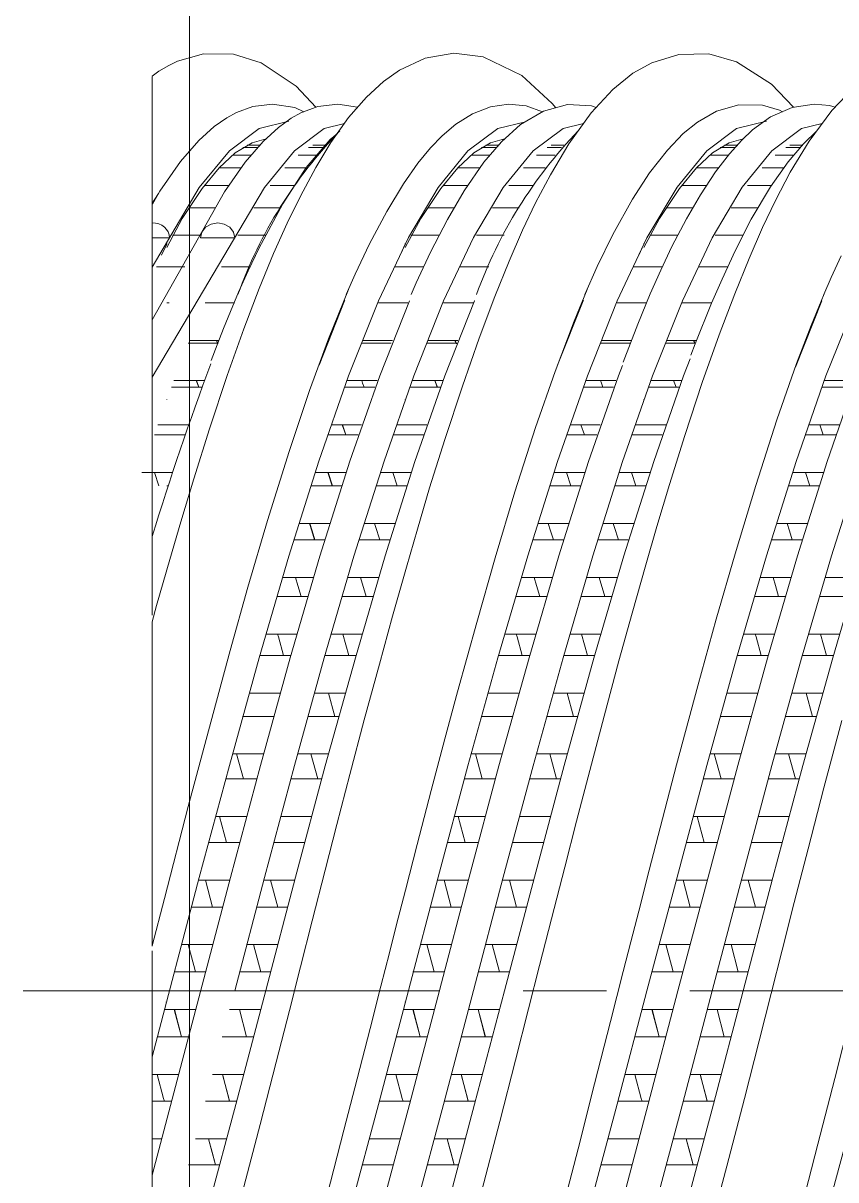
# Model space of a CAD drawing. Header units: millimetres. Extents: x 4229 to 8429, y -1187 to 1783.
# Drawn here: x 6085.8 to 6110.18, y -402.12 to -367.42 of the extents above; entities that cross this region are included whole.
import ezdxf

# ---------------------------------------------------------------- set-up
doc = ezdxf.new("R2010")
doc.units = ezdxf.units.MM
doc.linetypes.add('CENTER', pattern=[2, 1.25, -0.25, 0.25, -0.25])

msp = doc.modelspace()

# ---------------------------------------------------------------- linework, layer by layer
at = {"lineweight": 5}
msp.add_line((6090.787, -317.222), (6090.787, -404.851), dxfattribs=at)
at = {"linetype": 'Continuous', "lineweight": 5}
for p, q in [((6090.428, -368.562), (6090.169, -368.685)), ((6091.209, -368.342), (6090.428, -368.562)), ((6092.105, -368.35), (6091.209, -368.342)), ((6092.943, -368.608), (6092.105, -368.35)), ((6097.856, -368.465), (6097.085, -368.825)), ((6098.719, -368.313), (6097.856, -368.465)), ((6099.602, -368.424), (6098.719, -368.313)), ((6100.755, -368.991), (6099.602, -368.424)), ((6105.465, -368.353), (6104.654, -368.605)), ((6106.366, -368.34), (6105.465, -368.353)), ((6107.201, -368.578), (6106.366, -368.34)), ((6108.246, -369.251), (6107.201, -368.578)), ((6089.865, -368.863), (6089.664, -369.007)), ((6090.169, -368.685), (6089.865, -368.863)), ((6093.992, -369.306), (6092.943, -368.608)), ((6097.085, -368.825), (6096.605, -369.167)), ((6104.093, -368.922), (6103.489, -369.407)), ((6104.654, -368.605), (6104.093, -368.922)), ((6089.67, -369.019), (6089.67, -372.824)), ((6096.605, -369.167), (6096.096, -369.634)), ((6101.673, -369.824), (6100.755, -368.991)), ((6108.908, -369.94), (6108.246, -369.251)), ((6094.58, -369.941), (6093.992, -369.306)), ((6103.489, -369.407), (6102.843, -370.109)), ((6110.717, -369.352), (6110.063, -370.036)), ((6092.688, -369.918), (6092.194, -370.099)), ((6093.278, -369.847), (6092.688, -369.918)), ((6093.944, -369.95), (6093.278, -369.847)), ((6094.217, -370.076), (6093.944, -369.95)), ((6094.638, -369.919), (6094.13, -370.108)), ((6095.234, -369.847), (6094.638, -369.919)), ((6095.831, -369.94), (6095.234, -369.847)), ((6096.096, -369.634), (6095.562, -370.251)), ((6099.819, -369.928), (6099.277, -370.14)), ((6100.355, -369.848), (6099.819, -369.928)), ((6100.889, -369.895), (6100.355, -369.848)), ((6101.376, -370.076), (6100.889, -369.895)), ((6102.131, -369.86), (6101.411, -370.055)), ((6101.781, -369.955), (6101.673, -369.824)), ((6102.844, -369.895), (6102.131, -369.86)), ((6102.99, -369.95), (6102.844, -369.895)), ((6107.273, -369.868), (6106.597, -370.062)), ((6107.982, -369.881), (6107.273, -369.868)), ((6108.493, -370.029), (6107.982, -369.881)), ((6108.871, -369.945), (6108.222, -370.232)), ((6109.528, -369.847), (6108.871, -369.945)), ((6109.992, -369.891), (6109.528, -369.847)), ((6110.155, -369.94), (6109.992, -369.891)), ((6091.907, -370.257), (6091.531, -370.523)), ((6092.194, -370.099), (6091.907, -370.257)), ((6093.837, -370.272), (6093.459, -370.544)), ((6094.13, -370.108), (6093.837, -370.272)), ((6095.562, -370.251), (6095.032, -370.999)), ((6099.277, -370.14), (6098.779, -370.453)), ((6101.411, -370.055), (6100.723, -370.461)), ((6102.843, -370.109), (6102.173, -371.034)), ((6106.597, -370.062), (6106.03, -370.386)), ((6108.222, -370.232), (6107.681, -370.623)), ((6108.58, -370.074), (6108.493, -370.029)), ((6110.063, -370.036), (6109.382, -370.955)), ((6091.531, -370.523), (6091.069, -370.941)), ((6092.877, -370.581), (6091.985, -371.246)), ((6093.768, -370.358), (6092.877, -370.581)), ((6093.459, -370.544), (6092.998, -370.966)), ((6093.769, -370.359), (6093.768, -370.358)), ((6094.831, -370.581), (6093.94, -371.246)), ((6095.434, -370.43), (6094.831, -370.581)), ((6098.779, -370.453), (6098.366, -370.802)), ((6100.042, -370.581), (6099.14, -371.248)), ((6100.87, -370.374), (6100.042, -370.581)), ((6100.723, -370.461), (6100.146, -370.975)), ((6101.997, -370.581), (6101.094, -371.248)), ((6102.613, -370.427), (6101.997, -370.581)), ((6106.03, -370.386), (6105.602, -370.733)), ((6107.197, -370.582), (6106.305, -371.247)), ((6108.098, -370.359), (6107.197, -370.582)), ((6107.681, -370.623), (6107.357, -370.928)), ((6109.151, -370.582), (6108.259, -371.247)), ((6109.773, -370.428), (6109.151, -370.582)), ((6109.606, -370.653), (6109.21, -371.034)), ((6091.069, -370.941), (6090.522, -371.567)), ((6092.162, -371.31), (6092.665, -371.004)), ((6092.998, -370.966), (6092.457, -371.592)), ((6092.665, -371.004), (6093.085, -370.89)), ((6095.006, -370.906), (6094.288, -371.752)), ((6095.032, -370.999), (6094.58, -371.744)), ((6095.226, -370.725), (6095.006, -370.906)), ((6098.366, -370.802), (6098.02, -371.159)), ((6099.319, -371.31), (6099.822, -371.004)), ((6100.146, -370.975), (6099.618, -371.59)), ((6099.822, -371.004), (6100.242, -370.89)), ((6105.602, -370.733), (6105.127, -371.228)), ((6106.48, -371.31), (6106.983, -371.004)), ((6106.983, -371.004), (6107.403, -370.89)), ((6107.357, -370.928), (6106.988, -371.337)), ((6109.382, -370.955), (6108.813, -371.893)), ((6091.985, -371.246), (6091.082, -372.346)), ((6091.679, -371.76), (6092.162, -371.31)), ((6092.847, -371.151), (6092.391, -371.151)), ((6092.839, -371.151), (6092.423, -371.151)), ((6092.921, -371.074), (6092.523, -371.074)), ((6092.903, -371.074), (6092.549, -371.074)), ((6093.94, -371.246), (6093.037, -372.346)), ((6094.789, -371.151), (6094.362, -371.151)), ((6094.865, -371.074), (6094.485, -371.074)), ((6098.02, -371.159), (6097.639, -371.622)), ((6099.14, -371.248), (6098.248, -372.344)), ((6098.836, -371.76), (6099.319, -371.31)), ((6100.004, -371.151), (6099.548, -371.151)), ((6099.996, -371.151), (6099.58, -371.151)), ((6100.078, -371.074), (6099.68, -371.074)), ((6100.06, -371.074), (6099.706, -371.074)), ((6101.094, -371.248), (6100.202, -372.344)), ((6101.946, -371.151), (6101.519, -371.151)), ((6102.173, -371.034), (6101.614, -371.965)), ((6102.022, -371.074), (6101.642, -371.074)), ((6105.127, -371.228), (6104.593, -371.912)), ((6106.305, -371.247), (6105.414, -372.342)), ((6105.997, -371.76), (6106.48, -371.31)), ((6106.988, -371.337), (6106.573, -371.876)), ((6107.165, -371.151), (6106.709, -371.151)), ((6107.157, -371.151), (6106.741, -371.151)), ((6107.239, -371.074), (6106.841, -371.074)), ((6107.221, -371.074), (6106.867, -371.074)), ((6108.259, -371.247), (6107.368, -372.342)), ((6109.107, -371.151), (6108.68, -371.151)), ((6109.21, -371.034), (6108.748, -371.574)), ((6109.183, -371.074), (6108.803, -371.074)), ((6090.522, -371.567), (6089.899, -372.46)), ((6092.457, -371.592), (6091.842, -372.478)), ((6092.627, -371.38), (6092.081, -371.38)), ((6092.645, -371.38), (6092.087, -371.38)), ((6094.599, -371.38), (6094.046, -371.38)), ((6097.639, -371.622), (6097.204, -372.243)), ((6099.618, -371.59), (6099.025, -372.453)), ((6099.784, -371.38), (6099.238, -371.38)), ((6099.802, -371.38), (6099.244, -371.38)), ((6101.756, -371.38), (6101.203, -371.38)), ((6106.945, -371.38), (6106.399, -371.38)), ((6106.963, -371.38), (6106.405, -371.38)), ((6108.748, -371.574), (6108.215, -372.328)), ((6108.917, -371.38), (6108.364, -371.38)), ((6091.17, -372.381), (6091.679, -371.76)), ((6092.348, -371.76), (6091.68, -371.76)), ((6092.346, -371.76), (6091.686, -371.76)), ((6094.288, -371.752), (6093.585, -372.837)), ((6094.3, -371.76), (6093.65, -371.76)), ((6094.58, -371.744), (6094.115, -372.609)), ((6098.327, -372.381), (6098.836, -371.76)), ((6099.505, -371.76), (6098.836, -371.76)), ((6099.503, -371.76), (6098.843, -371.76)), ((6101.457, -371.76), (6100.807, -371.76)), ((6101.614, -371.965), (6101.172, -372.805)), ((6104.593, -371.912), (6104.077, -372.703)), ((6105.488, -372.381), (6105.997, -371.76)), ((6106.666, -371.76), (6105.997, -371.76)), ((6106.664, -371.76), (6106.004, -371.76)), ((6106.573, -371.876), (6106.116, -372.564)), ((6108.618, -371.76), (6107.968, -371.76)), ((6108.813, -371.893), (6108.368, -372.742)), ((6091.082, -372.346), (6089.67, -374.734)), ((6093.037, -372.346), (6089.67, -378.039)), ((6090.018, -372.289), (6090.017, -372.289)), ((6090.105, -372.166), (6090.105, -372.162)), ((6090.573, -373.283), (6091.17, -372.381)), ((6091.976, -372.289), (6091.246, -372.289)), ((6091.965, -372.289), (6091.248, -372.289)), ((6093.934, -372.289), (6093.208, -372.289)), ((6097.204, -372.243), (6096.707, -373.064)), ((6097.175, -372.289), (6097.174, -372.289)), ((6097.262, -372.166), (6097.262, -372.162)), ((6098.248, -372.344), (6097.357, -373.851)), ((6097.73, -373.283), (6098.327, -372.381)), ((6099.133, -372.289), (6098.403, -372.289)), ((6099.122, -372.289), (6098.405, -372.289)), ((6100.202, -372.344), (6099.311, -373.851)), ((6101.091, -372.289), (6100.365, -372.289)), ((6104.336, -372.289), (6104.335, -372.289)), ((6104.423, -372.166), (6104.423, -372.162)), ((6105.414, -372.342), (6104.511, -373.856)), ((6104.891, -373.283), (6105.488, -372.381)), ((6106.294, -372.289), (6105.563, -372.289)), ((6106.283, -372.289), (6105.566, -372.289)), ((6107.368, -372.342), (6106.465, -373.856)), ((6108.252, -372.289), (6107.526, -372.289)), ((6108.215, -372.328), (6107.642, -373.298)), ((6091.842, -372.478), (6089.67, -376.324)), ((6089.899, -372.46), (6089.68, -372.847)), ((6089.681, -372.807), (6089.752, -372.696)), ((6089.752, -372.696), (6089.86, -372.529)), ((6094.115, -372.609), (6093.721, -373.416)), ((6099.025, -372.453), (6098.526, -373.308)), ((6104.077, -372.703), (6103.491, -373.755)), ((6106.116, -372.564), (6105.696, -373.284)), ((6108.368, -372.742), (6107.984, -373.55)), ((6089.67, -373.411), (6089.67, -372.837)), ((6089.673, -372.822), (6089.681, -372.807)), ((6091.557, -372.963), (6090.776, -372.963)), ((6091.565, -372.963), (6090.785, -372.963)), ((6093.167, -372.963), (6092.723, -372.963)), ((6093.517, -372.963), (6092.737, -372.963)), ((6093.585, -372.837), (6092.875, -374.162)), ((6096.707, -373.064), (6096.192, -374.035)), ((6098.714, -372.963), (6097.933, -372.963)), ((6098.722, -372.963), (6097.942, -372.963)), ((6100.324, -372.963), (6099.879, -372.963)), ((6100.674, -372.963), (6099.894, -372.963)), ((6101.172, -372.805), (6100.782, -373.625)), ((6105.875, -372.963), (6105.094, -372.963)), ((6105.883, -372.963), (6105.103, -372.963)), ((6107.485, -372.963), (6107.04, -372.963)), ((6107.835, -372.963), (6107.055, -372.963)), ((6089.67, -373.411), (6089.772, -373.418)), ((6089.67, -373.411), (6089.67, -373.854)), ((6089.772, -373.418), (6089.869, -373.442)), ((6090.105, -374.144), (6090.573, -373.283)), ((6091.438, -373.444), (6091.634, -373.411)), ((6091.634, -373.411), (6091.829, -373.444)), ((6093.721, -373.416), (6093.31, -374.332)), ((6097.262, -374.144), (6097.73, -373.283)), ((6098.526, -373.308), (6098.02, -374.291)), ((6104.423, -374.144), (6104.891, -373.283)), ((6105.696, -373.284), (6105.261, -374.119)), ((6107.642, -373.298), (6107.157, -374.25)), ((6089.869, -373.442), (6089.959, -373.482)), ((6089.959, -373.482), (6090.038, -373.538)), ((6090.038, -373.538), (6090.103, -373.605)), ((6090.103, -373.605), (6090.151, -373.682)), ((6090.151, -373.682), (6090.181, -373.766)), ((6090.181, -373.766), (6090.191, -373.854)), ((6091.116, -373.779), (6090.283, -373.779)), ((6091.118, -373.779), (6090.303, -373.779)), ((6091.122, -373.854), (6091.161, -373.684)), ((6091.161, -373.684), (6091.272, -373.54)), ((6091.272, -373.54), (6091.438, -373.444)), ((6091.829, -373.444), (6091.995, -373.54)), ((6091.995, -373.54), (6092.106, -373.684)), ((6092.106, -373.684), (6092.145, -373.854)), ((6093.074, -373.779), (6092.241, -373.779)), ((6093.076, -373.779), (6092.243, -373.779)), ((6098.273, -373.779), (6097.44, -373.779)), ((6098.275, -373.779), (6097.46, -373.779)), ((6100.231, -373.779), (6099.398, -373.779)), ((6100.233, -373.779), (6099.4, -373.779)), ((6100.782, -373.625), (6100.376, -374.558)), ((6103.491, -373.755), (6103.02, -374.721)), ((6105.434, -373.779), (6104.601, -373.779)), ((6105.436, -373.779), (6104.621, -373.779)), ((6107.392, -373.779), (6106.559, -373.779)), ((6107.394, -373.779), (6106.561, -373.779)), ((6107.984, -373.55), (6107.577, -374.475)), ((6089.67, -373.854), (6090.191, -373.854)), ((6089.67, -373.854), (6089.67, -382.823)), ((6090.105, -374.046), (6089.951, -374.377)), ((6090.105, -374.026), (6090.105, -374.046)), ((6091.122, -373.854), (6092.145, -373.854)), ((6096.192, -374.035), (6095.755, -374.951)), ((6097.357, -373.851), (6096.454, -375.753)), ((6097.262, -374.046), (6097.108, -374.377)), ((6097.262, -374.026), (6097.262, -374.046)), ((6099.311, -373.851), (6098.408, -375.753)), ((6104.511, -373.856), (6103.62, -375.75)), ((6104.423, -374.046), (6104.269, -374.377)), ((6104.423, -374.026), (6104.423, -374.046)), ((6105.261, -374.119), (6104.924, -374.829)), ((6106.465, -373.856), (6105.574, -375.75)), ((6092.875, -374.162), (6092.549, -374.848)), ((6093.31, -374.332), (6092.878, -375.377)), ((6098.02, -374.291), (6097.591, -375.213)), ((6107.157, -374.25), (6106.765, -375.094)), ((6107.577, -374.475), (6107.144, -375.534)), ((6110.339, -374.4), (6110.039, -375.048)), ((6090.652, -374.73), (6089.799, -374.73)), ((6090.653, -374.73), (6090.105, -374.73)), ((6092.616, -374.73), (6091.751, -374.73)), ((6092.605, -374.73), (6091.752, -374.73)), ((6095.857, -374.73), (6095.855, -374.73)), ((6097.809, -374.73), (6096.956, -374.73)), ((6097.81, -374.73), (6097.262, -374.73)), ((6099.773, -374.73), (6098.908, -374.73)), ((6099.762, -374.73), (6098.909, -374.73)), ((6100.376, -374.558), (6099.95, -375.621)), ((6103.02, -374.721), (6102.652, -375.562)), ((6103.018, -374.73), (6103.016, -374.73)), ((6104.97, -374.73), (6104.117, -374.73)), ((6104.971, -374.73), (6104.423, -374.73)), ((6104.924, -374.829), (6104.613, -375.537)), ((6106.934, -374.73), (6106.069, -374.73)), ((6106.923, -374.73), (6106.07, -374.73)), ((6092.549, -374.848), (6092.262, -375.489)), ((6095.755, -374.951), (6095.487, -375.561)), ((6106.765, -375.094), (6106.45, -375.818)), ((6110.039, -375.048), (6109.818, -375.557)), ((6092.262, -375.489), (6092.016, -376.07)), ((6092.878, -375.377), (6092.416, -376.59)), ((6094.954, -376.893), (6095.555, -375.406)), ((6097.591, -375.213), (6097.441, -375.562)), ((6102.329, -376.361), (6102.721, -375.406)), ((6109.438, -376.489), (6109.9, -375.368)), ((6090.181, -375.813), (6090.105, -375.813)), ((6092.126, -375.813), (6091.254, -375.813)), ((6092.14, -375.813), (6091.259, -375.813)), ((6095.439, -375.75), (6094.674, -377.68)), ((6095.431, -375.753), (6094.707, -377.578)), ((6095.449, -375.729), (6095.439, -375.75)), ((6096.454, -375.753), (6095.562, -378)), ((6097.333, -375.813), (6096.457, -375.813)), ((6097.385, -375.753), (6096.494, -378)), ((6097.338, -375.813), (6097.262, -375.813)), ((6097.386, -375.749), (6097.385, -375.753)), ((6098.408, -375.753), (6097.517, -378)), ((6099.283, -375.813), (6098.411, -375.813)), ((6099.297, -375.813), (6098.416, -375.813)), ((6099.343, -375.75), (6098.452, -377.996)), ((6099.344, -375.748), (6099.343, -375.75)), ((6099.95, -375.621), (6099.482, -376.865)), ((6102.596, -375.75), (6101.831, -377.68)), ((6102.606, -375.729), (6102.596, -375.75)), ((6103.62, -375.75), (6102.728, -377.996)), ((6104.494, -375.813), (6103.618, -375.813)), ((6104.613, -375.537), (6104.237, -376.447)), ((6104.499, -375.813), (6104.423, -375.813)), ((6105.574, -375.75), (6104.682, -377.996)), ((6106.444, -375.813), (6105.572, -375.813)), ((6106.458, -375.813), (6105.577, -375.813)), ((6106.45, -375.818), (6105.955, -377.036)), ((6107.144, -375.534), (6106.674, -376.77)), ((6109.762, -375.747), (6108.965, -377.739)), ((6110.785, -375.747), (6109.882, -378.003)), ((6092.016, -376.07), (6091.809, -376.58)), ((6101.76, -377.865), (6102.329, -376.361)), ((6104.237, -376.447), (6103.795, -377.586)), ((6109.003, -377.631), (6109.438, -376.489)), ((6091.809, -376.58), (6091.616, -377.071)), ((6092.416, -376.59), (6091.922, -377.992)), ((6094.393, -378.444), (6094.954, -376.893)), ((6099.482, -376.865), (6098.974, -378.309)), ((6106.674, -376.77), (6106.169, -378.201)), ((6091.636, -377.019), (6090.75, -377.019)), ((6091.65, -377.019), (6090.761, -377.019)), ((6090.782, -376.938), (6091.668, -376.938)), ((6090.793, -376.938), (6091.681, -376.938)), ((6091.616, -377.071), (6091.442, -377.535)), ((6091.631, -377.031), (6091.595, -376.938)), ((6091.642, -377.038), (6091.603, -376.938)), ((6096.843, -377.019), (6095.954, -377.019)), ((6095.986, -376.938), (6096.875, -376.938)), ((6098.793, -377.019), (6097.907, -377.019)), ((6098.807, -377.019), (6097.918, -377.019)), ((6097.939, -376.938), (6098.825, -376.938)), ((6097.95, -376.938), (6098.838, -376.938)), ((6098.788, -377.031), (6098.752, -376.938)), ((6098.799, -377.038), (6098.76, -376.938)), ((6104.004, -377.019), (6103.115, -377.019)), ((6103.147, -376.938), (6104.036, -376.938)), ((6105.954, -377.019), (6105.068, -377.019)), ((6105.968, -377.019), (6105.079, -377.019)), ((6105.1, -376.938), (6105.986, -376.938)), ((6105.111, -376.938), (6105.999, -376.938)), ((6105.955, -377.036), (6105.826, -377.383)), ((6105.949, -377.031), (6105.913, -376.938)), ((6105.96, -377.038), (6105.921, -376.938)), ((6105.812, -377.489), (6105.606, -378.003)), ((6101.173, -379.553), (6101.76, -377.865)), ((6103.78, -377.691), (6103.659, -377.996)), ((6108.413, -379.316), (6109.003, -377.631)), ((6090.315, -378.144), (6091.218, -378.144)), ((6090.33, -378.144), (6091.224, -378.144)), ((6090.993, -378.144), (6091.066, -378.341)), ((6090.994, -378.144), (6091.068, -378.341)), ((6091.922, -377.992), (6091.393, -379.585)), ((6095.562, -378), (6094.671, -380.562)), ((6095.521, -378.144), (6096.419, -378.144)), ((6096.494, -378), (6095.602, -380.562)), ((6095.983, -378.216), (6095.956, -378.144)), ((6096.026, -378.341), (6095.983, -378.216)), ((6097.517, -378), (6096.625, -380.562)), ((6097.472, -378.144), (6098.375, -378.144)), ((6097.486, -378.144), (6098.381, -378.144)), ((6098.452, -377.996), (6097.549, -380.569)), ((6098.15, -378.144), (6098.223, -378.341)), ((6098.151, -378.144), (6098.225, -378.341)), ((6102.728, -377.996), (6101.825, -380.569)), ((6102.682, -378.144), (6103.58, -378.144)), ((6103.659, -377.996), (6102.756, -380.569)), ((6103.144, -378.216), (6103.117, -378.144)), ((6103.187, -378.341), (6103.144, -378.216)), ((6104.682, -377.996), (6103.779, -380.569)), ((6104.633, -378.144), (6105.536, -378.144)), ((6104.647, -378.144), (6105.542, -378.144)), ((6105.606, -378.003), (6104.714, -380.565)), ((6105.311, -378.144), (6105.384, -378.341)), ((6105.312, -378.144), (6105.386, -378.341)), ((6106.169, -378.201), (6105.646, -379.794)), ((6109.882, -378.003), (6108.991, -380.565)), ((6109.851, -378.144), (6110.748, -378.144)), ((6110.813, -378.003), (6109.922, -380.565)), ((6091.149, -378.341), (6090.244, -378.341)), ((6091.153, -378.341), (6090.255, -378.341)), ((6093.778, -380.274), (6094.393, -378.444)), ((6096.346, -378.341), (6095.447, -378.341)), ((6098.306, -378.341), (6097.401, -378.341)), ((6098.31, -378.341), (6097.412, -378.341)), ((6098.974, -378.309), (6098.446, -379.907)), ((6103.507, -378.341), (6102.608, -378.341)), ((6105.467, -378.341), (6104.562, -378.341)), ((6105.471, -378.341), (6104.573, -378.341)), ((6110.675, -378.341), (6109.777, -378.341)), ((6090.105, -378.706), (6090.105, -378.721)), ((6097.262, -378.706), (6097.262, -378.721)), ((6104.423, -378.706), (6104.423, -378.721)), ((6107.781, -381.285), (6108.413, -379.316)), ((6089.84, -379.467), (6090.752, -379.467)), ((6090.105, -379.467), (6090.756, -379.467)), ((6091.393, -379.585), (6090.918, -381.089)), ((6095.047, -379.467), (6095.952, -379.467)), ((6095.371, -379.467), (6095.475, -379.772)), ((6095.375, -379.467), (6095.479, -379.772)), ((6096.997, -379.467), (6097.909, -379.467)), ((6097.262, -379.467), (6097.913, -379.467)), ((6100.552, -381.482), (6101.173, -379.553)), ((6102.208, -379.467), (6103.113, -379.467)), ((6102.532, -379.467), (6102.636, -379.772)), ((6104.158, -379.467), (6105.07, -379.467)), ((6104.423, -379.467), (6105.074, -379.467)), ((6109.377, -379.467), (6110.281, -379.467)), ((6109.7, -379.467), (6109.804, -379.772)), ((6090.65, -379.772), (6089.737, -379.772)), ((6090.654, -379.772), (6090.105, -379.772)), ((6095.846, -379.772), (6094.941, -379.772)), ((6097.807, -379.772), (6096.894, -379.772)), ((6097.811, -379.772), (6097.262, -379.772)), ((6098.446, -379.907), (6097.993, -381.363)), ((6103.007, -379.772), (6102.102, -379.772)), ((6104.968, -379.772), (6104.055, -379.772)), ((6104.972, -379.772), (6104.423, -379.772)), ((6105.646, -379.794), (6105.191, -381.264)), ((6110.176, -379.772), (6109.271, -379.772)), ((6093.129, -382.338), (6093.778, -380.274)), ((6094.671, -380.562), (6093.768, -383.407)), ((6095.602, -380.562), (6094.699, -383.407)), ((6096.625, -380.562), (6095.722, -383.407)), ((6097.549, -380.569), (6096.657, -383.403)), ((6101.825, -380.569), (6100.934, -383.403)), ((6102.756, -380.569), (6101.865, -383.403)), ((6103.779, -380.569), (6102.888, -383.403)), ((6104.714, -380.565), (6103.823, -383.399)), ((6108.991, -380.565), (6108.1, -383.399)), ((6109.922, -380.565), (6109.031, -383.399)), ((6110.945, -380.565), (6110.054, -383.399)), ((6089.363, -380.897), (6090.276, -380.897)), ((6089.865, -381.302), (6089.735, -380.897)), ((6090.105, -380.897), (6090.28, -380.897)), ((6094.567, -380.897), (6095.478, -380.897)), ((6094.571, -380.897), (6095.482, -380.897)), ((6095.07, -381.302), (6094.941, -380.897)), ((6095.074, -381.302), (6094.945, -380.897)), ((6096.52, -380.897), (6097.433, -380.897)), ((6097.022, -381.302), (6096.892, -380.897)), ((6097.262, -380.897), (6097.437, -380.897)), ((6101.728, -380.897), (6102.639, -380.897)), ((6102.231, -381.302), (6102.102, -380.897)), ((6103.681, -380.897), (6104.594, -380.897)), ((6104.183, -381.302), (6104.053, -380.897)), ((6104.423, -380.897), (6104.598, -380.897)), ((6108.896, -380.897), (6109.807, -380.897)), ((6109.4, -381.302), (6109.27, -380.897)), ((6090.153, -381.302), (6090.105, -381.302)), ((6090.918, -381.089), (6090.527, -382.381)), ((6095.346, -381.302), (6094.436, -381.302)), ((6095.35, -381.302), (6094.44, -381.302)), ((6097.3, -381.302), (6096.387, -381.302)), ((6097.31, -381.302), (6097.262, -381.302)), ((6097.993, -381.363), (6097.625, -382.599)), ((6102.507, -381.302), (6101.597, -381.302)), ((6104.461, -381.302), (6103.548, -381.302)), ((6104.471, -381.302), (6104.423, -381.302)), ((6105.191, -381.264), (6104.813, -382.524)), ((6107.157, -383.342), (6107.781, -381.285)), ((6109.676, -381.302), (6108.765, -381.302)), ((6099.959, -383.462), (6100.552, -381.482)), ((6090.527, -382.381), (6090.195, -383.513)), ((6092.537, -384.341), (6093.129, -382.338)), ((6094.079, -382.427), (6095, -382.427)), ((6094.083, -382.427), (6095.004, -382.427)), ((6094.39, -382.427), (6094.461, -382.647)), ((6094.394, -382.427), (6094.465, -382.647)), ((6096.033, -382.427), (6096.947, -382.427)), ((6096.341, -382.427), (6096.372, -382.523)), ((6101.24, -382.427), (6102.161, -382.427)), ((6101.551, -382.427), (6101.622, -382.647)), ((6103.194, -382.427), (6104.108, -382.427)), ((6103.502, -382.427), (6103.533, -382.523)), ((6108.408, -382.427), (6109.329, -382.427)), ((6108.719, -382.427), (6108.79, -382.647)), ((6089.67, -385.18), (6089.67, -382.803)), ((6094.461, -382.647), (6094.543, -382.922)), ((6094.465, -382.647), (6094.547, -382.922)), ((6096.372, -382.523), (6096.494, -382.922)), ((6097.625, -382.599), (6097.297, -383.741)), ((6101.622, -382.647), (6101.704, -382.922)), ((6103.533, -382.523), (6103.655, -382.922)), ((6104.813, -382.524), (6104.479, -383.667)), ((6108.79, -382.647), (6108.872, -382.922)), ((6094.848, -382.922), (6093.929, -382.922)), ((6094.852, -382.922), (6093.933, -382.922)), ((6096.792, -382.922), (6095.877, -382.922)), ((6102.009, -382.922), (6101.09, -382.922)), ((6103.953, -382.922), (6103.038, -382.922)), ((6109.177, -382.922), (6108.258, -382.922)), ((6093.768, -383.407), (6092.877, -386.464)), ((6094.699, -383.407), (6093.808, -386.464)), ((6095.722, -383.407), (6094.831, -386.464)), ((6096.657, -383.403), (6095.766, -386.459)), ((6099.404, -385.401), (6099.959, -383.462)), ((6100.934, -383.403), (6100.042, -386.459)), ((6101.865, -383.403), (6100.974, -386.459)), ((6102.888, -383.403), (6101.997, -386.459)), ((6103.823, -383.399), (6102.92, -386.468)), ((6106.591, -385.297), (6107.157, -383.342)), ((6108.1, -383.399), (6107.197, -386.468)), ((6109.031, -383.399), (6108.128, -386.468)), ((6110.054, -383.399), (6109.151, -386.468)), ((6110.977, -383.407), (6110.086, -386.464)), ((6090.195, -383.513), (6089.803, -384.895)), ((6097.297, -383.741), (6096.883, -385.211)), ((6104.479, -383.667), (6104.065, -385.122)), ((6093.586, -384.047), (6094.502, -384.047)), ((6094.039, -384.287), (6093.966, -384.047)), ((6095.54, -384.047), (6096.454, -384.047)), ((6096.085, -384.621), (6095.919, -384.047)), ((6100.747, -384.047), (6101.663, -384.047)), ((6101.2, -384.287), (6101.127, -384.047)), ((6102.701, -384.047), (6103.615, -384.047)), ((6103.246, -384.621), (6103.08, -384.047)), ((6107.916, -384.047), (6108.831, -384.047)), ((6108.368, -384.287), (6108.296, -384.047)), ((6109.869, -384.047), (6110.783, -384.047)), ((6092.006, -386.236), (6092.537, -384.341)), ((6094.134, -384.621), (6094.039, -384.287)), ((6101.295, -384.621), (6101.2, -384.287)), ((6108.463, -384.621), (6108.368, -384.287)), ((6089.803, -384.895), (6089.671, -385.378)), ((6094.333, -384.621), (6093.412, -384.621)), ((6096.284, -384.621), (6095.369, -384.621)), ((6101.494, -384.621), (6100.573, -384.621)), ((6103.445, -384.621), (6102.53, -384.621)), ((6108.663, -384.621), (6107.741, -384.621)), ((6110.614, -384.621), (6109.699, -384.621)), ((6096.883, -385.211), (6096.484, -386.654)), ((6104.065, -385.122), (6103.67, -386.55)), ((6089.67, -385.373), (6089.67, -395.107)), ((6098.829, -387.477), (6099.404, -385.401)), ((6106.034, -387.3), (6106.591, -385.297)), ((6093.083, -385.747), (6094.008, -385.747)), ((6093.431, -385.747), (6093.455, -385.828)), ((6093.455, -385.828), (6093.612, -386.39)), ((6095.035, -385.747), (6095.958, -385.747)), ((6095.386, -385.747), (6095.565, -386.39)), ((6100.243, -385.747), (6101.169, -385.747)), ((6100.592, -385.747), (6100.616, -385.828)), ((6100.616, -385.828), (6100.773, -386.39)), ((6102.196, -385.747), (6103.119, -385.747)), ((6102.547, -385.747), (6102.726, -386.39)), ((6107.412, -385.747), (6108.338, -385.747)), ((6107.761, -385.747), (6107.785, -385.828)), ((6107.785, -385.828), (6107.941, -386.39)), ((6109.364, -385.747), (6110.287, -385.747)), ((6109.715, -385.747), (6109.895, -386.39)), ((6091.424, -388.388), (6092.006, -386.236)), ((6092.877, -386.464), (6091.985, -389.691)), ((6093.823, -386.39), (6092.899, -386.39)), ((6093.808, -386.464), (6092.916, -389.691)), ((6094.831, -386.464), (6093.94, -389.691)), ((6095.777, -386.39), (6094.849, -386.39)), ((6095.766, -386.459), (6094.863, -389.7)), ((6100.042, -386.459), (6099.14, -389.7)), ((6100.984, -386.39), (6100.06, -386.39)), ((6100.974, -386.459), (6100.071, -389.7)), ((6101.997, -386.459), (6101.094, -389.7)), ((6102.938, -386.39), (6102.01, -386.39)), ((6102.92, -386.468), (6102.029, -389.695)), ((6103.67, -386.55), (6103.224, -388.206)), ((6107.197, -386.468), (6106.305, -389.695)), ((6108.152, -386.39), (6107.229, -386.39)), ((6108.128, -386.468), (6107.236, -389.695)), ((6109.151, -386.468), (6108.259, -389.695)), ((6110.106, -386.39), (6109.178, -386.39)), ((6110.086, -386.464), (6109.194, -389.691)), ((6096.484, -386.654), (6096.032, -388.324)), ((6105.402, -389.675), (6106.034, -387.3)), ((6092.579, -387.516), (6093.502, -387.516)), ((6094.535, -387.516), (6095.461, -387.516)), ((6095.149, -388.218), (6094.957, -387.516)), ((6098.445, -388.894), (6098.829, -387.477)), ((6099.74, -387.516), (6100.663, -387.516)), ((6101.696, -387.516), (6102.622, -387.516)), ((6102.31, -388.218), (6102.118, -387.516)), ((6106.908, -387.516), (6107.831, -387.516)), ((6108.864, -387.516), (6109.79, -387.516)), ((6109.478, -388.218), (6109.286, -387.516)), ((6093.309, -388.218), (6092.379, -388.218)), ((6095.268, -388.218), (6094.339, -388.218)), ((6096.032, -388.324), (6095.599, -389.959)), ((6100.47, -388.218), (6099.54, -388.218)), ((6102.429, -388.218), (6101.5, -388.218)), ((6103.224, -388.206), (6102.795, -389.843)), ((6107.639, -388.218), (6106.708, -388.218)), ((6109.597, -388.218), (6108.668, -388.218)), ((6110.356, -388.339), (6109.822, -390.361)), ((6090.752, -390.918), (6091.424, -388.388)), ((6098.036, -390.439), (6098.445, -388.894)), ((6092.074, -389.344), (6093, -389.344)), ((6092.409, -390.093), (6092.203, -389.344)), ((6094.026, -389.344), (6094.959, -389.344)), ((6094.433, -389.344), (6094.637, -390.093)), ((6099.235, -389.344), (6100.161, -389.344)), ((6099.57, -390.093), (6099.364, -389.344)), ((6101.187, -389.344), (6102.12, -389.344)), ((6101.594, -389.344), (6101.798, -390.093)), ((6106.403, -389.344), (6107.33, -389.344)), ((6106.738, -390.093), (6106.533, -389.344)), ((6108.355, -389.344), (6109.288, -389.344)), ((6108.763, -389.344), (6108.966, -390.093)), ((6091.985, -389.691), (6091.082, -393.047)), ((6092.916, -389.691), (6092.014, -393.047)), ((6093.94, -389.691), (6093.037, -393.047)), ((6094.863, -389.7), (6093.972, -393.042)), ((6099.14, -389.7), (6098.248, -393.042)), ((6100.071, -389.7), (6099.179, -393.042)), ((6101.094, -389.7), (6100.202, -393.042)), ((6102.029, -389.695), (6101.137, -393.038)), ((6104.982, -391.29), (6105.402, -389.675)), ((6106.305, -389.695), (6105.414, -393.038)), ((6107.236, -389.695), (6106.345, -393.038)), ((6108.259, -389.695), (6107.368, -393.038)), ((6109.194, -389.691), (6108.291, -393.047)), ((6092.8, -390.093), (6091.871, -390.093)), ((6094.755, -390.093), (6093.825, -390.093)), ((6095.599, -389.959), (6095.208, -391.465)), ((6099.961, -390.093), (6099.032, -390.093)), ((6101.916, -390.093), (6100.986, -390.093)), ((6102.795, -389.843), (6102.403, -391.359)), ((6107.129, -390.093), (6106.2, -390.093)), ((6109.084, -390.093), (6108.155, -390.093)), ((6097.615, -392.058), (6098.036, -390.439)), ((6109.822, -390.361), (6109.346, -392.188)), ((6090.034, -393.682), (6090.752, -390.918)), ((6091.57, -391.219), (6092.499, -391.219)), ((6091.688, -391.219), (6091.9, -392.004)), ((6093.523, -391.219), (6094.451, -391.219)), ((6095.208, -391.465), (6094.858, -392.832)), ((6098.731, -391.219), (6099.66, -391.219)), ((6098.849, -391.219), (6099.061, -392.004)), ((6100.684, -391.219), (6101.612, -391.219)), ((6102.403, -391.359), (6102.046, -392.745)), ((6104.582, -392.832), (6104.982, -391.29)), ((6105.899, -391.219), (6106.828, -391.219)), ((6106.017, -391.219), (6106.23, -392.004)), ((6107.853, -391.219), (6108.78, -391.219)), ((6092.29, -392.004), (6091.36, -392.004)), ((6094.24, -392.004), (6093.314, -392.004)), ((6097.265, -393.432), (6097.615, -392.058)), ((6099.451, -392.004), (6098.521, -392.004)), ((6101.401, -392.004), (6100.475, -392.004)), ((6106.619, -392.004), (6105.689, -392.004)), ((6108.569, -392.004), (6107.644, -392.004)), ((6109.346, -392.188), (6108.932, -393.797)), ((6094.858, -392.832), (6094.472, -394.353)), ((6102.046, -392.745), (6101.648, -394.29)), ((6104.264, -394.066), (6104.582, -392.832)), ((6091.082, -393.047), (6089.67, -398.434)), ((6092.014, -393.047), (6089.67, -401.986)), ((6091.061, -393.129), (6091.991, -393.129)), ((6091.479, -393.938), (6091.267, -393.129)), ((6093.037, -393.047), (6092.145, -396.448)), ((6093.015, -393.129), (6093.941, -393.129)), ((6093.972, -393.042), (6093.08, -396.443)), ((6093.437, -393.938), (6093.223, -393.129)), ((6098.248, -393.042), (6097.357, -396.443)), ((6098.222, -393.129), (6099.152, -393.129)), ((6099.179, -393.042), (6098.288, -396.443)), ((6098.64, -393.938), (6098.428, -393.129)), ((6100.202, -393.042), (6099.311, -396.443)), ((6100.176, -393.129), (6101.102, -393.129)), ((6101.137, -393.038), (6100.234, -396.453)), ((6100.598, -393.938), (6100.384, -393.129)), ((6105.414, -393.038), (6104.511, -396.453)), ((6105.39, -393.129), (6106.32, -393.129)), ((6106.345, -393.038), (6105.442, -396.453)), ((6105.808, -393.938), (6105.597, -393.129)), ((6107.368, -393.038), (6106.465, -396.453)), ((6107.344, -393.129), (6108.27, -393.129)), ((6108.291, -393.047), (6107.4, -396.448)), ((6107.766, -393.938), (6107.553, -393.129)), ((6096.993, -394.5), (6097.265, -393.432)), ((6089.673, -395.103), (6090.034, -393.682)), ((6108.932, -393.797), (6108.566, -395.234)), ((6091.776, -393.938), (6090.846, -393.938)), ((6093.726, -393.938), (6092.8, -393.938)), ((6098.937, -393.938), (6098.007, -393.938)), ((6100.887, -393.938), (6099.961, -393.938)), ((6104.029, -394.981), (6104.264, -394.066)), ((6106.106, -393.938), (6105.175, -393.938)), ((6108.055, -393.938), (6107.129, -393.938)), ((6094.472, -394.353), (6094.12, -395.736)), ((6096.785, -395.315), (6096.993, -394.5)), ((6101.648, -394.29), (6101.289, -395.689)), ((6089.67, -396.448), (6089.67, -395.247)), ((6090.548, -395.064), (6091.479, -395.064)), ((6090.75, -395.064), (6090.916, -395.696)), ((6092.502, -395.064), (6093.431, -395.064)), ((6092.709, -395.064), (6092.924, -395.885)), ((6097.709, -395.064), (6098.64, -395.064)), ((6097.911, -395.064), (6098.077, -395.696)), ((6099.663, -395.064), (6100.592, -395.064)), ((6099.87, -395.064), (6100.085, -395.885)), ((6103.801, -395.87), (6104.029, -394.981)), ((6104.877, -395.064), (6105.808, -395.064)), ((6105.08, -395.064), (6105.245, -395.696)), ((6106.832, -395.064), (6107.761, -395.064)), ((6107.039, -395.064), (6107.253, -395.885)), ((6108.566, -395.234), (6108.238, -396.532)), ((6096.53, -396.314), (6096.785, -395.315)), ((6091.262, -395.885), (6090.331, -395.885)), ((6090.916, -395.696), (6090.966, -395.885)), ((6093.216, -395.885), (6092.285, -395.885)), ((6094.12, -395.736), (6093.787, -397.038)), ((6098.423, -395.885), (6097.492, -395.885)), ((6098.077, -395.696), (6098.127, -395.885)), ((6100.377, -395.885), (6099.446, -395.885)), ((6101.289, -395.689), (6100.956, -396.99)), ((6103.417, -397.372), (6103.801, -395.87)), ((6105.591, -395.885), (6104.661, -395.885)), ((6105.245, -395.696), (6105.295, -395.885)), ((6107.546, -395.885), (6106.615, -395.885)), ((6096.205, -397.586), (6096.53, -396.314)), ((6089.67, -396.448), (6089.67, -408.904)), ((6089.67, -396.448), (6090.191, -396.448)), ((6091.122, -396.448), (6092.145, -396.448)), ((6093.08, -396.443), (6092.177, -399.858)), ((6097.357, -396.443), (6096.454, -399.858)), ((6098.288, -396.443), (6097.385, -399.858)), ((6099.311, -396.443), (6098.408, -399.858)), ((6100.234, -396.453), (6099.343, -399.853)), ((6104.511, -396.453), (6103.62, -399.853)), ((6105.442, -396.453), (6104.551, -399.853)), ((6106.465, -396.453), (6105.574, -399.853)), ((6107.4, -396.448), (6106.509, -399.848)), ((6108.238, -396.532), (6107.88, -397.949)), ((6090.043, -397.011), (6090.974, -397.011)), ((6090.093, -396.788), (6090.093, -396.785)), ((6090.093, -397.011), (6090.966, -397.011)), ((6090.342, -397.054), (6090.331, -397.011)), ((6090.549, -397.832), (6090.335, -397.011)), ((6091.989, -397.011), (6092.924, -397.011)), ((6091.997, -397.011), (6092.928, -397.011)), ((6092.502, -397.832), (6092.285, -397.011)), ((6092.503, -397.832), (6092.289, -397.011)), ((6093.787, -397.038), (6093.387, -398.596)), ((6097.204, -397.011), (6098.135, -397.011)), ((6097.254, -396.788), (6097.254, -396.785)), ((6097.254, -397.011), (6098.127, -397.011)), ((6097.503, -397.054), (6097.492, -397.011)), ((6097.71, -397.832), (6097.496, -397.011)), ((6099.15, -397.011), (6100.085, -397.011)), ((6099.158, -397.011), (6100.089, -397.011)), ((6099.663, -397.832), (6099.446, -397.011)), ((6099.664, -397.832), (6099.45, -397.011)), ((6100.956, -396.99), (6100.564, -398.53)), ((6104.372, -397.011), (6105.303, -397.011)), ((6104.423, -396.788), (6104.423, -396.785)), ((6104.423, -397.011), (6105.295, -397.011)), ((6104.672, -397.054), (6104.66, -397.011)), ((6104.879, -397.832), (6104.664, -397.011)), ((6106.318, -397.011), (6107.253, -397.011)), ((6106.326, -397.011), (6107.257, -397.011)), ((6106.832, -397.832), (6106.615, -397.011)), ((6106.833, -397.832), (6106.618, -397.011)), ((6090.548, -397.832), (6090.342, -397.054)), ((6097.709, -397.832), (6097.503, -397.054)), ((6102.94, -399.247), (6103.417, -397.372)), ((6104.877, -397.832), (6104.672, -397.054)), ((6110.149, -399.081), (6110.623, -397.219)), ((6095.819, -399.089), (6096.205, -397.586)), ((6090.76, -397.832), (6089.829, -397.832)), ((6090.75, -397.832), (6090.093, -397.832)), ((6092.71, -397.832), (6091.773, -397.832)), ((6092.711, -397.832), (6091.783, -397.832)), ((6097.921, -397.832), (6096.99, -397.832)), ((6097.911, -397.832), (6097.254, -397.832)), ((6099.871, -397.832), (6098.934, -397.832)), ((6099.872, -397.832), (6098.944, -397.832)), ((6105.089, -397.832), (6104.158, -397.832)), ((6105.08, -397.832), (6104.423, -397.832)), ((6107.04, -397.832), (6106.103, -397.832)), ((6107.041, -397.832), (6106.112, -397.832)), ((6107.88, -397.949), (6107.436, -399.683)), ((6093.387, -398.596), (6092.906, -400.46)), ((6100.564, -398.53), (6100.095, -400.371)), ((6089.67, -398.957), (6090.464, -398.957)), ((6089.821, -398.957), (6090.012, -399.681)), ((6090.093, -398.957), (6090.455, -398.957)), ((6091.479, -398.957), (6092.413, -398.957)), ((6091.487, -398.957), (6092.414, -398.957)), ((6091.775, -398.957), (6091.786, -398.997)), ((6091.777, -398.957), (6091.977, -399.715)), ((6091.786, -398.997), (6091.99, -399.766)), ((6095.421, -400.636), (6095.819, -399.089)), ((6096.694, -398.957), (6097.625, -398.957)), ((6096.982, -398.957), (6097.173, -399.681)), ((6097.254, -398.957), (6097.616, -398.957)), ((6098.64, -398.957), (6099.574, -398.957)), ((6098.648, -398.957), (6099.575, -398.957)), ((6098.936, -398.957), (6098.947, -398.997)), ((6098.938, -398.957), (6099.138, -399.715)), ((6098.947, -398.997), (6099.151, -399.766)), ((6103.862, -398.957), (6104.793, -398.957)), ((6104.151, -398.957), (6104.342, -399.681)), ((6104.423, -398.957), (6104.785, -398.957)), ((6105.808, -398.957), (6106.743, -398.957)), ((6105.817, -398.957), (6106.743, -398.957)), ((6106.105, -398.957), (6106.115, -398.997)), ((6106.106, -398.957), (6106.307, -399.715)), ((6106.115, -398.997), (6106.32, -399.766)), ((6109.642, -401.049), (6110.149, -399.081)), ((6102.444, -401.196), (6102.94, -399.247)), ((6090.249, -399.766), (6089.67, -399.766)), ((6090.012, -399.681), (6090.035, -399.766)), ((6090.242, -399.766), (6090.093, -399.766)), ((6092.2, -399.766), (6091.266, -399.766)), ((6092.199, -399.766), (6091.273, -399.766)), ((6091.977, -399.715), (6091.991, -399.766)), ((6097.41, -399.766), (6096.48, -399.766)), ((6097.173, -399.681), (6097.196, -399.766)), ((6097.403, -399.766), (6097.254, -399.766)), ((6099.361, -399.766), (6098.427, -399.766)), ((6099.36, -399.766), (6098.434, -399.766)), ((6099.138, -399.715), (6099.152, -399.766)), ((6104.578, -399.766), (6103.648, -399.766)), ((6104.342, -399.681), (6104.365, -399.766)), ((6104.572, -399.766), (6104.423, -399.766)), ((6106.529, -399.766), (6105.596, -399.766)), ((6106.528, -399.766), (6105.603, -399.766)), ((6106.307, -399.715), (6106.32, -399.766)), ((6107.436, -399.683), (6106.908, -401.714)), ((6092.177, -399.858), (6091.286, -403.2)), ((6096.454, -399.858), (6095.562, -403.2)), ((6097.385, -399.858), (6096.494, -403.2)), ((6098.408, -399.858), (6097.517, -403.2)), ((6099.343, -399.853), (6098.452, -403.196)), ((6103.62, -399.853), (6102.728, -403.196)), ((6104.551, -399.853), (6103.659, -403.196)), ((6105.574, -399.853), (6104.682, -403.196)), ((6106.509, -399.848), (6105.606, -403.205)), ((6110.785, -399.848), (6109.882, -403.205)), ((6090.093, -400.342), (6090.093, -400.342)), ((6092.906, -400.46), (6092.37, -402.526)), ((6097.254, -400.342), (6097.254, -400.342)), ((6100.095, -400.371), (6099.559, -402.442)), ((6104.423, -400.342), (6104.423, -400.342)), ((6094.916, -402.586), (6095.421, -400.636)), ((6089.67, -400.892), (6089.949, -400.892)), ((6090.971, -400.892), (6091.899, -400.892)), ((6090.974, -400.892), (6091.899, -400.892)), ((6091.465, -401.289), (6091.359, -400.892)), ((6091.372, -400.937), (6091.36, -400.892)), ((6091.57, -401.677), (6091.372, -400.937)), ((6096.18, -400.892), (6097.11, -400.892)), ((6098.132, -400.892), (6099.06, -400.892)), ((6098.135, -400.892), (6099.06, -400.892)), ((6098.626, -401.289), (6098.52, -400.892)), ((6098.533, -400.937), (6098.521, -400.892)), ((6098.731, -401.677), (6098.533, -400.937)), ((6101.929, -403.177), (6102.444, -401.196)), ((6103.348, -400.892), (6104.279, -400.892)), ((6105.3, -400.892), (6106.229, -400.892)), ((6105.303, -400.892), (6106.229, -400.892)), ((6105.795, -401.289), (6105.689, -400.892)), ((6105.701, -400.937), (6105.689, -400.892)), ((6105.899, -401.677), (6105.701, -400.937)), ((6109.121, -403.044), (6109.642, -401.049)), ((6091.571, -401.677), (6091.465, -401.289)), ((6098.731, -401.677), (6098.626, -401.289)), ((6105.9, -401.677), (6105.795, -401.289)), ((6091.688, -401.677), (6090.762, -401.677)), ((6091.69, -401.677), (6090.763, -401.677)), ((6096.899, -401.677), (6095.97, -401.677)), ((6098.849, -401.677), (6097.923, -401.677)), ((6098.851, -401.677), (6097.924, -401.677)), ((6104.067, -401.677), (6103.138, -401.677)), ((6106.018, -401.677), (6105.092, -401.677)), ((6106.019, -401.677), (6105.093, -401.677)), ((6106.908, -401.714), (6106.384, -403.696))]:
    msp.add_line(p, q, dxfattribs=at)
at = {"linetype": 'CENTER', "lineweight": 5, "ltscale": 10}
msp.add_line((6085.797, -396.448), (6208.552, -396.448), dxfattribs=at)
at = {"linetype": 'Continuous', "lineweight": 5}
for centre, radius, start, end in [((6105.273, -380.259), 13.853, 136.0688, 160.1679), ((6112.43, -380.259), 13.853, 136.0688, 160.1679), ((6174.265, -408.625), 88.442, 159.49213, 163.03818)]:
    msp.add_arc(centre, radius, start, end, dxfattribs=at)

doc.saveas('drawing.dxf')
